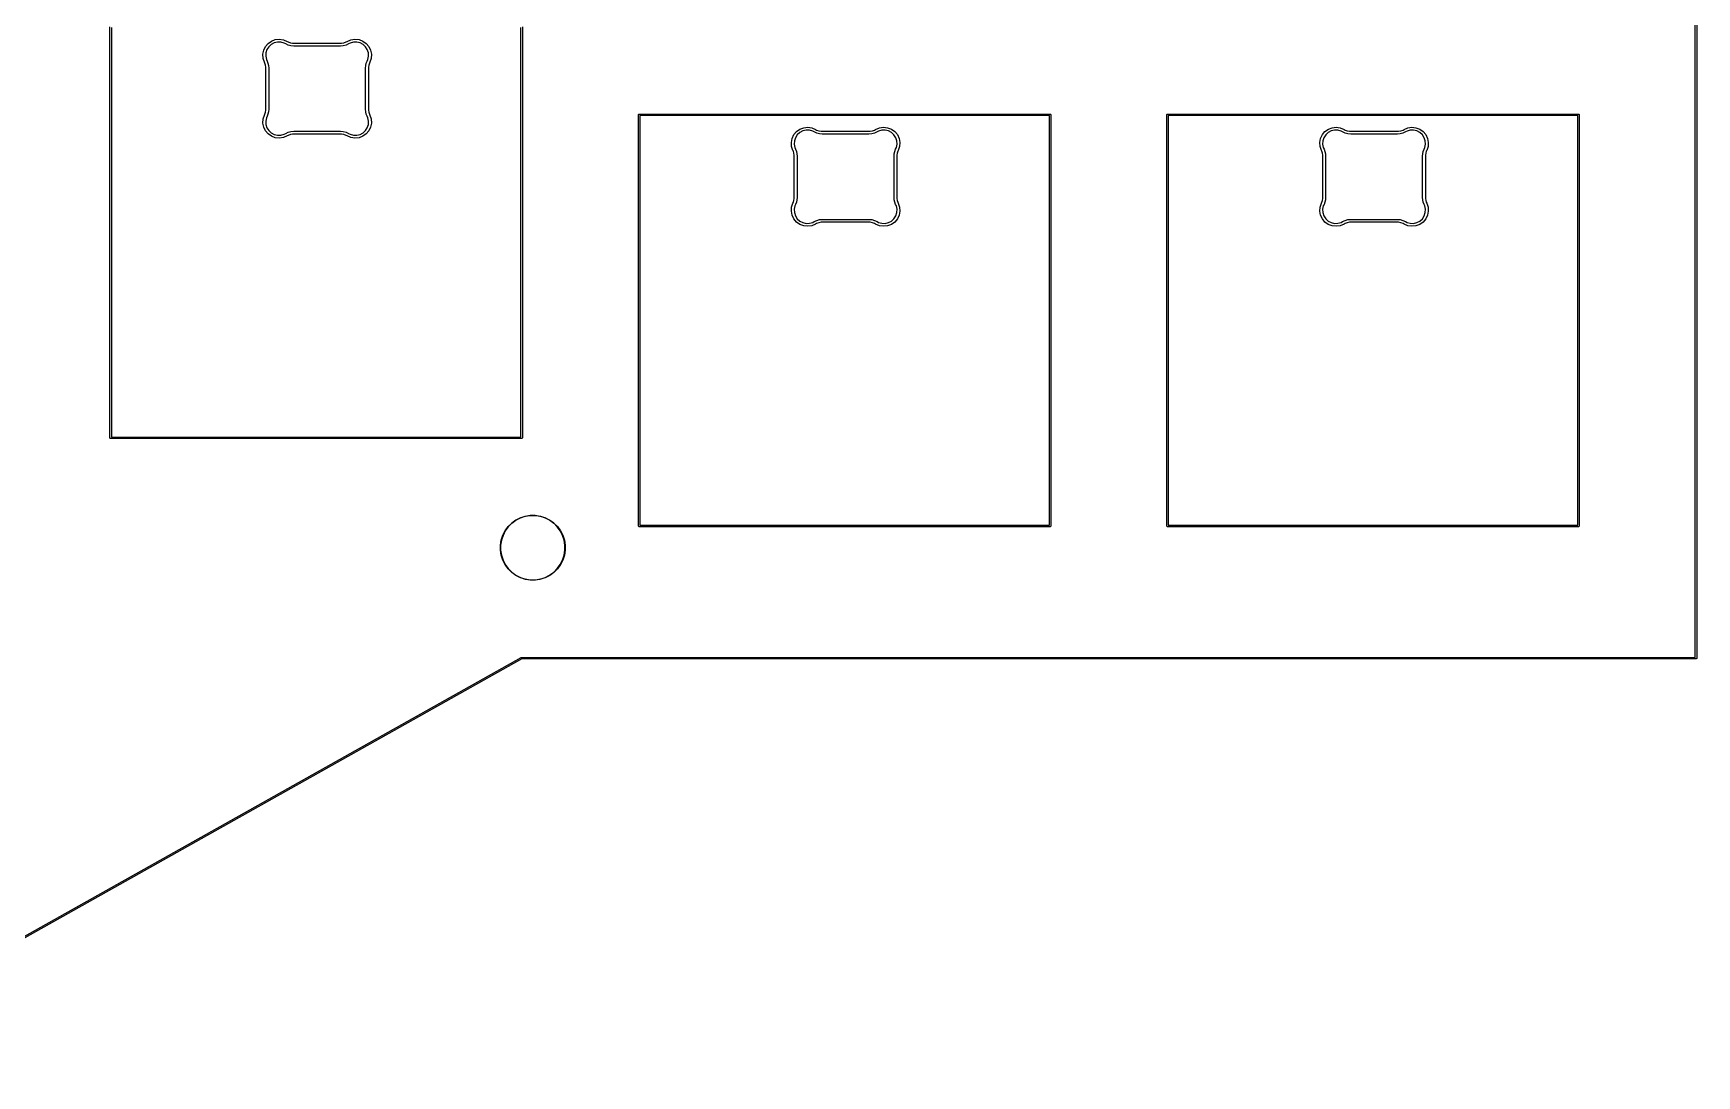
# Model space of a CAD drawing. Extents: x 99 to 233, y -144 to -56.
# Drawn here: x 175.9 to 232.6, y -132.4 to -96.9 of the extents above; entities that cross this region are included whole.
import ezdxf

# ---------------------------------------------------------------- set-up
doc = ezdxf.new("R2010")
doc.units = 0
doc.layers.add('BLACK', color=7, linetype='CONTINUOUS')

msp = doc.modelspace()

# ---------------------------------------------------------------- linework, layer by layer
at = {"layer": 'BLACK', "linetype": 'CONTINUOUS'}
for p, q in [((232.505, -118.175), (232.505, -62.225)), ((232.555, -62.2), (232.555, -118.2)), ((178.505, -110.7), (178.505, -96.7)), ((178.555, -96.725), (178.555, -110.675)), ((192.505, -110.675), (192.505, -96.725)), ((192.555, -96.7), (192.555, -110.7)), ((183.743227, -97.502581), (183.803172, -97.376314)), ((183.803172, -97.376314), (183.893011, -97.269235)), ((183.918544, -97.381885), (183.856278, -97.478888)), ((183.893011, -97.269235), (184.006941, -97.188262)), ((184.003253, -97.30371), (183.918544, -97.381885)), ((184.104932, -97.249414), (184.003253, -97.30371)), ((184.006941, -97.188262), (184.137605, -97.138624)), ((184.217016, -97.222504), (184.104932, -97.249414)), ((184.137605, -97.138624), (184.276562, -97.123528)), ((184.332263, -97.224718), (184.217016, -97.222504)), ((184.276562, -97.123528), (184.414836, -97.143949)), ((184.44323, -97.255912), (184.332263, -97.224718)), ((184.414836, -97.143949), (184.543298, -97.198483)), ((184.493041, -97.284905), (184.44323, -97.255912)), ((184.493061, -97.284871), (184.493041, -97.284905)), ((184.493055, -97.284895), (184.493067, -97.284874)), ((184.580635, -97.32619), (184.493055, -97.284895)), ((184.493065, -97.284871), (184.493061, -97.284871)), ((184.493067, -97.284874), (184.493065, -97.284871)), ((184.543298, -97.198483), (184.543511, -97.19853)), ((184.543511, -97.19853), (184.543499, -97.198551)), ((184.543499, -97.198551), (184.543504, -97.198554)), ((184.543504, -97.198554), (184.543517, -97.198533)), ((184.543517, -97.198533), (184.543569, -97.198592)), ((184.543569, -97.198592), (184.577849, -97.218579)), ((184.577849, -97.218579), (184.652486, -97.246032)), ((184.6741, -97.351487), (184.580635, -97.32619)), ((184.652486, -97.246032), (184.73078, -97.25997)), ((184.770544, -97.36), (184.6741, -97.351487)), ((184.73078, -97.25997), (184.770543, -97.260001)), ((184.770543, -97.260001), (184.770544, -97.260001)), ((184.770544, -97.260001), (184.770548, -97.260001)), ((184.770548, -97.360001), (184.770544, -97.36)), ((184.770548, -97.260001), (186.359452, -97.260001)), ((184.770553, -97.360001), (184.770548, -97.360001)), ((186.359452, -97.360001), (184.770553, -97.360001)), ((186.359452, -97.260001), (186.359577, -97.260025)), ((186.359455, -97.36), (186.359452, -97.360001)), ((186.359457, -97.360001), (186.359455, -97.36)), ((186.455907, -97.351493), (186.359457, -97.360026)), ((186.359457, -97.360026), (186.359457, -97.360001)), ((186.359577, -97.260025), (186.39921, -97.259987)), ((186.39921, -97.259987), (186.477501, -97.246034)), ((186.549367, -97.326179), (186.455907, -97.351493)), ((186.477501, -97.246034), (186.552133, -97.218568)), ((186.636923, -97.284876), (186.549367, -97.326179)), ((186.552133, -97.218568), (186.58648, -97.198533)), ((186.58648, -97.198534), (186.586495, -97.19853)), ((186.58648, -97.198533), (186.58648, -97.198534)), ((186.586495, -97.19853), (186.715153, -97.143913)), ((186.636939, -97.284873), (186.636923, -97.284876)), ((186.686754, -97.255876), (186.636939, -97.284873)), ((186.797731, -97.224679), (186.686754, -97.255876)), ((186.715153, -97.143913), (186.853437, -97.12349)), ((186.912988, -97.222465), (186.797731, -97.224679)), ((186.853437, -97.12349), (186.992403, -97.138587)), ((187.025081, -97.249377), (186.912988, -97.222465)), ((186.992403, -97.138587), (187.123076, -97.188228)), ((187.126769, -97.303678), (187.025081, -97.249377)), ((187.123076, -97.188228), (187.237014, -97.269207)), ((187.211485, -97.381859), (187.126769, -97.303678)), ((187.273757, -97.478871), (187.211485, -97.381859)), ((187.237014, -97.269207), (187.32686, -97.376292)), ((187.32686, -97.376292), (187.386809, -97.502569)), ((183.717049, -97.639882), (183.743227, -97.502581)), ((183.726329, -97.779348), (183.717049, -97.639882)), ((183.770466, -97.911971), (183.726329, -97.779348)), ((183.770466, -97.911972), (183.770465, -97.911971)), ((183.770465, -97.911971), (183.770466, -97.911971)), ((183.785092, -97.942347), (183.770466, -97.911972)), ((183.804965, -98.006778), (183.785092, -97.942347)), ((183.815016, -98.07345), (183.804965, -98.006778)), ((183.820476, -97.588456), (183.813452, -97.70351)), ((183.813452, -97.70351), (183.835657, -97.816619)), ((183.856278, -97.478888), (183.820476, -97.588456)), ((183.835657, -97.816619), (183.860567, -97.868592)), ((183.860567, -97.868592), (183.860567, -97.868593)), ((183.860567, -97.868593), (183.860567, -97.868596)), ((183.860567, -97.868596), (183.890585, -97.945089)), ((183.890585, -97.945089), (183.908872, -98.025207)), ((187.22114, -98.025212), (187.239411, -97.945097)), ((187.239411, -97.945097), (187.269407, -97.868596)), ((187.269407, -97.868596), (187.269427, -97.868606)), ((187.269427, -97.868606), (187.269431, -97.8686)), ((187.269431, -97.8686), (187.269433, -97.868592)), ((187.269433, -97.868592), (187.269438, -97.868594)), ((187.269438, -97.868594), (187.269509, -97.868519)), ((187.269509, -97.868519), (187.29438, -97.816631)), ((187.309562, -97.588448), (187.273757, -97.478871)), ((187.29438, -97.816631), (187.316587, -97.703512)), ((187.316587, -97.703512), (187.309562, -97.588448)), ((187.325044, -98.006768), (187.314999, -98.073447)), ((187.344903, -97.942328), (187.325044, -98.006768)), ((187.359486, -97.91202), (187.344903, -97.942328)), ((187.359535, -97.91197), (187.359486, -97.91202)), ((187.359569, -97.911987), (187.359535, -97.91197)), ((187.403709, -97.779355), (187.359569, -97.911987)), ((187.386809, -97.502569), (187.412989, -97.639879)), ((187.412989, -97.639879), (187.403709, -97.779355)), ((183.815001, -98.107159), (183.815017, -98.107073)), ((183.815001, -99.51284), (183.815001, -98.107159)), ((183.815017, -98.107073), (183.815016, -98.07345)), ((183.908872, -98.025207), (183.915018, -98.107155)), ((183.915001, -98.107155), (183.915, -98.107156)), ((183.915, -98.107156), (183.915001, -98.107159)), ((183.915018, -98.107155), (183.915001, -98.107155)), ((183.915001, -98.107159), (183.915001, -99.512843)), ((187.214999, -98.107154), (187.22114, -98.025212)), ((187.214999, -98.107155), (187.214999, -98.107154)), ((187.214999, -98.107159), (187.214999, -98.107155)), ((187.214999, -99.512843), (187.214999, -98.107159)), ((187.314999, -98.073447), (187.314999, -98.107159)), ((187.314999, -98.107159), (187.314999, -99.512843)), ((183.726289, -99.840646), (183.770428, -99.708014)), ((183.770428, -99.708014), (183.770465, -99.708032)), ((183.77045, -99.708022), (183.785075, -99.677648)), ((183.770466, -99.70803), (183.77045, -99.708022)), ((183.770465, -99.708031), (183.770466, -99.70803)), ((183.770465, -99.708032), (183.770465, -99.708031)), ((183.785075, -99.677648), (183.804948, -99.613221)), ((183.804948, -99.613221), (183.814999, -99.546551)), ((183.814999, -99.546551), (183.815001, -99.51284)), ((183.890568, -99.674908), (183.860577, -99.75133)), ((183.908855, -99.594794), (183.890568, -99.674908)), ((183.915001, -99.512848), (183.908855, -99.594794)), ((183.915001, -99.512843), (183.915, -99.512846)), ((183.915, -99.512846), (183.915001, -99.512848)), ((187.215039, -99.513048), (187.214999, -99.512843)), ((187.221154, -99.594784), (187.215039, -99.513048)), ((187.239425, -99.674902), (187.221154, -99.594784)), ((187.26943, -99.751404), (187.239425, -99.674902)), ((187.314999, -99.512843), (187.314998, -99.512846)), ((187.314998, -99.512846), (187.314999, -99.512849)), ((187.314999, -99.512849), (187.315024, -99.512849)), ((187.315024, -99.512849), (187.315019, -99.54656)), ((187.315019, -99.54656), (187.325057, -99.613231)), ((187.325057, -99.613231), (187.344918, -99.677662)), ((187.344918, -99.677662), (187.359538, -99.708038)), ((187.359538, -99.708038), (187.359538, -99.708043)), ((187.359538, -99.708043), (187.403671, -99.840654)), ((196.505, -99.7), (196.506903, -99.690433)), ((196.505, -113.7), (196.505, -99.7)), ((196.506903, -99.690433), (196.520433, -99.676903)), ((196.520433, -99.676903), (196.53, -99.675)), ((196.53, -99.675), (210.53, -99.675)), ((210.53, -99.675), (210.539567, -99.676903)), ((210.539567, -99.676903), (210.553097, -99.690433)), ((210.553097, -99.690433), (210.555, -99.7)), ((210.555, -99.7), (210.555, -113.7)), ((214.505, -99.7), (214.506903, -99.690433)), ((214.505, -113.7), (214.505, -99.7)), ((214.506903, -99.690433), (214.520433, -99.676903)), ((214.520433, -99.676903), (214.53, -99.675)), ((214.53, -99.675), (228.53, -99.675)), ((228.53, -99.675), (228.539567, -99.676903)), ((228.539567, -99.676903), (228.553097, -99.690433)), ((228.553097, -99.690433), (228.555, -99.7)), ((228.555, -99.7), (228.555, -113.7)), ((183.71701, -99.980122), (183.726289, -99.840646)), ((183.74319, -100.117433), (183.71701, -99.980122)), ((183.803139, -100.243709), (183.74319, -100.117433)), ((183.892984, -100.350795), (183.803139, -100.243709)), ((183.835618, -99.80337), (183.813411, -99.916489)), ((183.813411, -99.916489), (183.820437, -100.031553)), ((183.820437, -100.031553), (183.856242, -100.14113)), ((183.860474, -99.751507), (183.835618, -99.80337)), ((183.856242, -100.14113), (183.918514, -100.238143)), ((183.860566, -99.751412), (183.860474, -99.751507)), ((183.860567, -99.75141), (183.860549, -99.751401)), ((183.860549, -99.751401), (183.860549, -99.751404)), ((183.860549, -99.751404), (183.860566, -99.751412)), ((183.860577, -99.75133), (183.860567, -99.75141)), ((183.918514, -100.238143), (184.00323, -100.316324)), ((184.580643, -100.293833), (184.674103, -100.268538)), ((184.674103, -100.268538), (184.770326, -100.260043)), ((184.770326, -100.260043), (184.770547, -100.26)), ((184.770547, -100.26), (186.359452, -100.26)), ((186.359452, -100.26), (186.359464, -100.260002)), ((186.359464, -100.260002), (186.455901, -100.268515)), ((186.455901, -100.268515), (186.549365, -100.293812)), ((187.126746, -100.316289), (187.211454, -100.238115)), ((187.211454, -100.238115), (187.27372, -100.141112)), ((187.326827, -100.243687), (187.236988, -100.350765)), ((187.269432, -99.751406), (187.26943, -99.751404)), ((187.269433, -99.75141), (187.269432, -99.751406)), ((187.294343, -99.803383), (187.269433, -99.75141)), ((187.27372, -100.141112), (187.309522, -100.031545)), ((187.316548, -99.916492), (187.294343, -99.803383)), ((187.309522, -100.031545), (187.316548, -99.916492)), ((187.386771, -100.11742), (187.326827, -100.243687)), ((187.41295, -99.98012), (187.386771, -100.11742)), ((187.403671, -99.840654), (187.41295, -99.98012)), ((196.555, -99.725), (196.555, -113.675)), ((210.505, -99.725), (196.555, -99.725)), ((201.803172, -100.376314), (201.893011, -100.269235)), ((201.893011, -100.269235), (202.006941, -100.188262)), ((202.104932, -100.249414), (202.003253, -100.30371)), ((202.006941, -100.188262), (202.137605, -100.138624)), ((202.217016, -100.222504), (202.104932, -100.249414)), ((202.137605, -100.138624), (202.276562, -100.123528)), ((202.332263, -100.224718), (202.217016, -100.222504)), ((202.276562, -100.123528), (202.414836, -100.143949)), ((202.44323, -100.255912), (202.332263, -100.224718)), ((202.414836, -100.143949), (202.543298, -100.198483)), ((202.493041, -100.284905), (202.44323, -100.255912)), ((202.493061, -100.284871), (202.493041, -100.284905)), ((202.493055, -100.284895), (202.493067, -100.284874)), ((202.580635, -100.32619), (202.493055, -100.284895)), ((202.493065, -100.284871), (202.493061, -100.284871)), ((202.493067, -100.284874), (202.493065, -100.284871)), ((202.543298, -100.198483), (202.543511, -100.19853)), ((202.543511, -100.19853), (202.543499, -100.198551)), ((202.543499, -100.198551), (202.543504, -100.198554)), ((202.543504, -100.198554), (202.543517, -100.198533)), ((202.543517, -100.198533), (202.543569, -100.198592)), ((202.543569, -100.198592), (202.577849, -100.218579)), ((202.577849, -100.218579), (202.652486, -100.246032)), ((202.652486, -100.246032), (202.73078, -100.25997)), ((202.73078, -100.25997), (202.770543, -100.260001)), ((202.770543, -100.260001), (202.770544, -100.260001)), ((202.770544, -100.260001), (202.770548, -100.260001)), ((202.770548, -100.260001), (204.359452, -100.260001)), ((204.359452, -100.260001), (204.359577, -100.260025)), ((204.359577, -100.260025), (204.39921, -100.259987)), ((204.39921, -100.259987), (204.477501, -100.246034)), ((204.477501, -100.246034), (204.552133, -100.218568)), ((204.636923, -100.284876), (204.549367, -100.326179)), ((204.552133, -100.218568), (204.58648, -100.198533)), ((204.58648, -100.198534), (204.586495, -100.19853)), ((204.58648, -100.198533), (204.58648, -100.198534)), ((204.586495, -100.19853), (204.715153, -100.143913)), ((204.636939, -100.284873), (204.636923, -100.284876)), ((204.686754, -100.255876), (204.636939, -100.284873)), ((204.797731, -100.224679), (204.686754, -100.255876)), ((204.715153, -100.143913), (204.853437, -100.12349)), ((204.912988, -100.222465), (204.797731, -100.224679)), ((204.853437, -100.12349), (204.992403, -100.138587)), ((205.025081, -100.249377), (204.912988, -100.222465)), ((204.992403, -100.138587), (205.123076, -100.188228)), ((205.126769, -100.303678), (205.025081, -100.249377)), ((205.123076, -100.188228), (205.237014, -100.269207)), ((205.237014, -100.269207), (205.32686, -100.376292)), ((210.505, -113.675), (210.505, -99.725)), ((214.555, -99.725), (214.555, -113.675)), ((228.505, -99.725), (214.555, -99.725)), ((219.803172, -100.376314), (219.893011, -100.269235)), ((219.893011, -100.269235), (220.006941, -100.188262)), ((220.104932, -100.249414), (220.003253, -100.30371)), ((220.006941, -100.188262), (220.137605, -100.138624)), ((220.217016, -100.222504), (220.104932, -100.249414)), ((220.137605, -100.138624), (220.276562, -100.123528)), ((220.332263, -100.224718), (220.217016, -100.222504)), ((220.276562, -100.123528), (220.414836, -100.143949)), ((220.44323, -100.255912), (220.332263, -100.224718)), ((220.414836, -100.143949), (220.543298, -100.198483)), ((220.493041, -100.284905), (220.44323, -100.255912)), ((220.493061, -100.284871), (220.493041, -100.284905)), ((220.493055, -100.284895), (220.493067, -100.284874)), ((220.580635, -100.32619), (220.493055, -100.284895)), ((220.493065, -100.284871), (220.493061, -100.284871)), ((220.493067, -100.284874), (220.493065, -100.284871)), ((220.543298, -100.198483), (220.543511, -100.19853)), ((220.543511, -100.19853), (220.543499, -100.198551)), ((220.543499, -100.198551), (220.543504, -100.198554)), ((220.543504, -100.198554), (220.543517, -100.198533)), ((220.543517, -100.198533), (220.543569, -100.198592)), ((220.543569, -100.198592), (220.577849, -100.218579)), ((220.577849, -100.218579), (220.652486, -100.246032)), ((220.652486, -100.246032), (220.73078, -100.25997)), ((220.73078, -100.25997), (220.770543, -100.260001)), ((220.770543, -100.260001), (220.770544, -100.260001)), ((220.770544, -100.260001), (220.770548, -100.260001)), ((220.770548, -100.260001), (222.359452, -100.260001)), ((222.359452, -100.260001), (222.359577, -100.260025)), ((222.359577, -100.260025), (222.39921, -100.259987)), ((222.39921, -100.259987), (222.477501, -100.246034)), ((222.477501, -100.246034), (222.552133, -100.218568)), ((222.636923, -100.284876), (222.549367, -100.326179)), ((222.552133, -100.218568), (222.58648, -100.198533)), ((222.58648, -100.198534), (222.586495, -100.19853)), ((222.58648, -100.198533), (222.58648, -100.198534)), ((222.586495, -100.19853), (222.715153, -100.143913)), ((222.636939, -100.284873), (222.636923, -100.284876)), ((222.686754, -100.255876), (222.636939, -100.284873)), ((222.797731, -100.224679), (222.686754, -100.255876)), ((222.715153, -100.143913), (222.853437, -100.12349)), ((222.912988, -100.222465), (222.797731, -100.224679)), ((222.853437, -100.12349), (222.992403, -100.138587)), ((223.025081, -100.249377), (222.912988, -100.222465)), ((222.992403, -100.138587), (223.123076, -100.188228)), ((223.126769, -100.303678), (223.025081, -100.249377)), ((223.123076, -100.188228), (223.237014, -100.269207)), ((223.237014, -100.269207), (223.32686, -100.376292)), ((228.505, -113.675), (228.505, -99.725)), ((184.006923, -100.431774), (183.892984, -100.350795)), ((184.00323, -100.316324), (184.104918, -100.370624)), ((184.137596, -100.481415), (184.006923, -100.431774)), ((184.104918, -100.370624), (184.217011, -100.397537)), ((184.276562, -100.496512), (184.137596, -100.481415)), ((184.217011, -100.397537), (184.332269, -100.395323)), ((184.414847, -100.476089), (184.276562, -100.496512)), ((184.332269, -100.395323), (184.443246, -100.364126)), ((184.543503, -100.421472), (184.414847, -100.476089)), ((184.443246, -100.364126), (184.49306, -100.33513)), ((184.49306, -100.33513), (184.493061, -100.33513)), ((184.493061, -100.33513), (184.493065, -100.335129)), ((184.493065, -100.335129), (184.493067, -100.335127)), ((184.493067, -100.335127), (184.580643, -100.293833)), ((184.543511, -100.421471), (184.543503, -100.421472)), ((184.543517, -100.421467), (184.543511, -100.421471)), ((184.57786, -100.401444), (184.543517, -100.421466)), ((184.543517, -100.421466), (184.543517, -100.421467)), ((184.652492, -100.373993), (184.57786, -100.401444)), ((184.730782, -100.360055), (184.652492, -100.373993)), ((184.770542, -100.360024), (184.730782, -100.360055)), ((184.770543, -100.359999), (184.770542, -100.36)), ((184.770542, -100.36), (184.770542, -100.360024)), ((184.770547, -100.36), (184.770543, -100.359999)), ((186.359452, -100.36), (184.770547, -100.36)), ((186.359453, -100.359999), (186.359452, -100.36)), ((186.359458, -100.360001), (186.359453, -100.359999)), ((186.39922, -100.360032), (186.359458, -100.360001)), ((186.477514, -100.37397), (186.39922, -100.360032)), ((186.552151, -100.401423), (186.477514, -100.37397)), ((186.549365, -100.293812), (186.636945, -100.335107)), ((186.586432, -100.421411), (186.552151, -100.401423)), ((186.586483, -100.421469), (186.586432, -100.421411)), ((186.586494, -100.421448), (186.586483, -100.421469)), ((186.586489, -100.421472), (186.586501, -100.421452)), ((186.586713, -100.42152), (186.586489, -100.421472)), ((186.586501, -100.421452), (186.586494, -100.421448)), ((186.715165, -100.47605), (186.586713, -100.42152)), ((186.636945, -100.335107), (186.636933, -100.335128)), ((186.636933, -100.335128), (186.636934, -100.33513)), ((186.636934, -100.33513), (186.636939, -100.335131)), ((186.636939, -100.335131), (186.636961, -100.335094)), ((186.636961, -100.335094), (186.686771, -100.364087)), ((186.686771, -100.364087), (186.797738, -100.395282)), ((186.853439, -100.496471), (186.715165, -100.47605)), ((186.797738, -100.395282), (186.912984, -100.397495)), ((186.992395, -100.481375), (186.853439, -100.496471)), ((186.912984, -100.397495), (187.025067, -100.370585)), ((187.123058, -100.431737), (186.992395, -100.481375)), ((187.025067, -100.370585), (187.126746, -100.316289)), ((187.236988, -100.350765), (187.123058, -100.431737)), ((201.717049, -100.639882), (201.743227, -100.502581)), ((201.726329, -100.779348), (201.717049, -100.639882)), ((201.770466, -100.911971), (201.726329, -100.779348)), ((201.743227, -100.502581), (201.803172, -100.376314)), ((201.820476, -100.588456), (201.813452, -100.70351)), ((201.813452, -100.70351), (201.835657, -100.816619)), ((201.856278, -100.478888), (201.820476, -100.588456)), ((201.835657, -100.816619), (201.860567, -100.868592)), ((201.918544, -100.381885), (201.856278, -100.478888)), ((202.003253, -100.30371), (201.918544, -100.381885)), ((202.6741, -100.351487), (202.580635, -100.32619)), ((202.770544, -100.36), (202.6741, -100.351487)), ((202.770548, -100.360001), (202.770544, -100.36)), ((202.770553, -100.360001), (202.770548, -100.360001)), ((204.359452, -100.360001), (202.770553, -100.360001)), ((204.359455, -100.36), (204.359452, -100.360001)), ((204.359457, -100.360001), (204.359455, -100.36)), ((204.455907, -100.351493), (204.359457, -100.360026)), ((204.359457, -100.360026), (204.359457, -100.360001)), ((204.549367, -100.326179), (204.455907, -100.351493)), ((205.211485, -100.381859), (205.126769, -100.303678)), ((205.273757, -100.478871), (205.211485, -100.381859)), ((205.269509, -100.868519), (205.29438, -100.816631)), ((205.309562, -100.588448), (205.273757, -100.478871)), ((205.29438, -100.816631), (205.316587, -100.703512)), ((205.316587, -100.703512), (205.309562, -100.588448)), ((205.32686, -100.376292), (205.386809, -100.502569)), ((205.403709, -100.779355), (205.359569, -100.911987)), ((205.386809, -100.502569), (205.412989, -100.639879)), ((205.412989, -100.639879), (205.403709, -100.779355)), ((219.717049, -100.639882), (219.743227, -100.502581)), ((219.726329, -100.779348), (219.717049, -100.639882)), ((219.770466, -100.911971), (219.726329, -100.779348)), ((219.743227, -100.502581), (219.803172, -100.376314)), ((219.820476, -100.588456), (219.813452, -100.70351)), ((219.813452, -100.70351), (219.835657, -100.816619)), ((219.856278, -100.478888), (219.820476, -100.588456)), ((219.835657, -100.816619), (219.860567, -100.868592)), ((219.918544, -100.381885), (219.856278, -100.478888)), ((220.003253, -100.30371), (219.918544, -100.381885)), ((220.6741, -100.351487), (220.580635, -100.32619)), ((220.770544, -100.36), (220.6741, -100.351487)), ((220.770548, -100.360001), (220.770544, -100.36)), ((220.770553, -100.360001), (220.770548, -100.360001)), ((222.359452, -100.360001), (220.770553, -100.360001)), ((222.359455, -100.36), (222.359452, -100.360001)), ((222.359457, -100.360001), (222.359455, -100.36)), ((222.455907, -100.351493), (222.359457, -100.360026)), ((222.359457, -100.360026), (222.359457, -100.360001)), ((222.549367, -100.326179), (222.455907, -100.351493)), ((223.211485, -100.381859), (223.126769, -100.303678)), ((223.273757, -100.478871), (223.211485, -100.381859)), ((223.269509, -100.868519), (223.29438, -100.816631)), ((223.309562, -100.588448), (223.273757, -100.478871)), ((223.29438, -100.816631), (223.316587, -100.703512)), ((223.316587, -100.703512), (223.309562, -100.588448)), ((223.32686, -100.376292), (223.386809, -100.502569)), ((223.403709, -100.779355), (223.359569, -100.911987)), ((223.386809, -100.502569), (223.412989, -100.639879)), ((223.412989, -100.639879), (223.403709, -100.779355)), ((201.770466, -100.911972), (201.770465, -100.911971)), ((201.770465, -100.911971), (201.770466, -100.911971)), ((201.785092, -100.942347), (201.770466, -100.911972)), ((201.804965, -101.006778), (201.785092, -100.942347)), ((201.815016, -101.07345), (201.804965, -101.006778)), ((201.815001, -101.107159), (201.815017, -101.107073)), ((201.815001, -102.51284), (201.815001, -101.107159)), ((201.815017, -101.107073), (201.815016, -101.07345)), ((201.860567, -100.868592), (201.860567, -100.868593)), ((201.860567, -100.868593), (201.860567, -100.868596)), ((201.860567, -100.868596), (201.890585, -100.945089)), ((201.890585, -100.945089), (201.908872, -101.025207)), ((201.908872, -101.025207), (201.915018, -101.107155)), ((201.915001, -101.107155), (201.915, -101.107156)), ((201.915, -101.107156), (201.915001, -101.107159)), ((201.915018, -101.107155), (201.915001, -101.107155)), ((201.915001, -101.107159), (201.915001, -102.512843)), ((205.214999, -101.107154), (205.22114, -101.025212)), ((205.214999, -101.107155), (205.214999, -101.107154)), ((205.214999, -101.107159), (205.214999, -101.107155)), ((205.214999, -102.512843), (205.214999, -101.107159)), ((205.22114, -101.025212), (205.239411, -100.945097)), ((205.239411, -100.945097), (205.269407, -100.868596)), ((205.269407, -100.868596), (205.269427, -100.868606)), ((205.269427, -100.868606), (205.269431, -100.8686)), ((205.269431, -100.8686), (205.269433, -100.868592)), ((205.269433, -100.868592), (205.269438, -100.868594)), ((205.269438, -100.868594), (205.269509, -100.868519)), ((205.325044, -101.006768), (205.314999, -101.073447)), ((205.314999, -101.073447), (205.314999, -101.107159)), ((205.314999, -101.107159), (205.314999, -102.512843)), ((205.344903, -100.942328), (205.325044, -101.006768)), ((205.359486, -100.91202), (205.344903, -100.942328)), ((205.359535, -100.91197), (205.359486, -100.91202)), ((205.359569, -100.911987), (205.359535, -100.91197)), ((219.770466, -100.911972), (219.770465, -100.911971)), ((219.770465, -100.911971), (219.770466, -100.911971)), ((219.785092, -100.942347), (219.770466, -100.911972)), ((219.804965, -101.006778), (219.785092, -100.942347)), ((219.815016, -101.07345), (219.804965, -101.006778)), ((219.815001, -101.107159), (219.815017, -101.107073)), ((219.815001, -102.51284), (219.815001, -101.107159)), ((219.815017, -101.107073), (219.815016, -101.07345)), ((219.860567, -100.868592), (219.860567, -100.868593)), ((219.860567, -100.868593), (219.860567, -100.868596)), ((219.860567, -100.868596), (219.890585, -100.945089)), ((219.890585, -100.945089), (219.908872, -101.025207)), ((219.908872, -101.025207), (219.915018, -101.107155)), ((219.915001, -101.107155), (219.915, -101.107156)), ((219.915, -101.107156), (219.915001, -101.107159)), ((219.915018, -101.107155), (219.915001, -101.107155)), ((219.915001, -101.107159), (219.915001, -102.512843)), ((223.214999, -101.107154), (223.22114, -101.025212)), ((223.214999, -101.107155), (223.214999, -101.107154)), ((223.214999, -101.107159), (223.214999, -101.107155)), ((223.214999, -102.512843), (223.214999, -101.107159)), ((223.22114, -101.025212), (223.239411, -100.945097)), ((223.239411, -100.945097), (223.269407, -100.868596)), ((223.269407, -100.868596), (223.269427, -100.868606)), ((223.269427, -100.868606), (223.269431, -100.8686)), ((223.269431, -100.8686), (223.269433, -100.868592)), ((223.269433, -100.868592), (223.269438, -100.868594)), ((223.269438, -100.868594), (223.269509, -100.868519)), ((223.325044, -101.006768), (223.314999, -101.073447)), ((223.314999, -101.073447), (223.314999, -101.107159)), ((223.314999, -101.107159), (223.314999, -102.512843)), ((223.344903, -100.942328), (223.325044, -101.006768)), ((223.359486, -100.91202), (223.344903, -100.942328)), ((223.359535, -100.91197), (223.359486, -100.91202)), ((223.359569, -100.911987), (223.359535, -100.91197)), ((201.804948, -102.613221), (201.814999, -102.546551)), ((201.814999, -102.546551), (201.815001, -102.51284)), ((201.915001, -102.512848), (201.908855, -102.594794)), ((201.915001, -102.512843), (201.915, -102.512846)), ((201.915, -102.512846), (201.915001, -102.512848)), ((205.215039, -102.513048), (205.214999, -102.512843)), ((205.221154, -102.594784), (205.215039, -102.513048)), ((205.314999, -102.512843), (205.314998, -102.512846)), ((205.314998, -102.512846), (205.314999, -102.512849)), ((205.314999, -102.512849), (205.315024, -102.512849)), ((205.315024, -102.512849), (205.315019, -102.54656)), ((205.315019, -102.54656), (205.325057, -102.613231)), ((219.804948, -102.613221), (219.814999, -102.546551)), ((219.814999, -102.546551), (219.815001, -102.51284)), ((219.915001, -102.512848), (219.908855, -102.594794)), ((219.915001, -102.512843), (219.915, -102.512846)), ((219.915, -102.512846), (219.915001, -102.512848)), ((223.215039, -102.513048), (223.214999, -102.512843)), ((223.221154, -102.594784), (223.215039, -102.513048)), ((223.314999, -102.512843), (223.314998, -102.512846)), ((223.314998, -102.512846), (223.314999, -102.512849)), ((223.314999, -102.512849), (223.315024, -102.512849)), ((223.315024, -102.512849), (223.315019, -102.54656)), ((223.315019, -102.54656), (223.325057, -102.613231)), ((201.71701, -102.980122), (201.726289, -102.840646)), ((201.74319, -103.117433), (201.71701, -102.980122)), ((201.726289, -102.840646), (201.770428, -102.708014)), ((201.803139, -103.243709), (201.74319, -103.117433)), ((201.770428, -102.708014), (201.770465, -102.708032)), ((201.77045, -102.708022), (201.785075, -102.677648)), ((201.770466, -102.70803), (201.77045, -102.708022)), ((201.770465, -102.708031), (201.770466, -102.70803)), ((201.770465, -102.708032), (201.770465, -102.708031)), ((201.785075, -102.677648), (201.804948, -102.613221)), ((201.835618, -102.80337), (201.813411, -102.916489)), ((201.813411, -102.916489), (201.820437, -103.031553)), ((201.820437, -103.031553), (201.856242, -103.14113)), ((201.860474, -102.751507), (201.835618, -102.80337)), ((201.860566, -102.751412), (201.860474, -102.751507)), ((201.860567, -102.75141), (201.860549, -102.751401)), ((201.860549, -102.751401), (201.860549, -102.751404)), ((201.860549, -102.751404), (201.860566, -102.751412)), ((201.860577, -102.75133), (201.860567, -102.75141)), ((201.890568, -102.674908), (201.860577, -102.75133)), ((201.908855, -102.594794), (201.890568, -102.674908)), ((205.239425, -102.674902), (205.221154, -102.594784)), ((205.26943, -102.751404), (205.239425, -102.674902)), ((205.269432, -102.751406), (205.26943, -102.751404)), ((205.269433, -102.75141), (205.269432, -102.751406)), ((205.294343, -102.803383), (205.269433, -102.75141)), ((205.27372, -103.141112), (205.309522, -103.031545)), ((205.316548, -102.916492), (205.294343, -102.803383)), ((205.309522, -103.031545), (205.316548, -102.916492)), ((205.325057, -102.613231), (205.344918, -102.677662)), ((205.386771, -103.11742), (205.326827, -103.243687)), ((205.344918, -102.677662), (205.359538, -102.708038)), ((205.359538, -102.708038), (205.359538, -102.708043)), ((205.359538, -102.708043), (205.403671, -102.840654)), ((205.41295, -102.98012), (205.386771, -103.11742)), ((205.403671, -102.840654), (205.41295, -102.98012)), ((219.71701, -102.980122), (219.726289, -102.840646)), ((219.74319, -103.117433), (219.71701, -102.980122)), ((219.726289, -102.840646), (219.770428, -102.708014)), ((219.803139, -103.243709), (219.74319, -103.117433)), ((219.770428, -102.708014), (219.770465, -102.708032)), ((219.77045, -102.708022), (219.785075, -102.677648)), ((219.770466, -102.70803), (219.77045, -102.708022)), ((219.770465, -102.708031), (219.770466, -102.70803)), ((219.770465, -102.708032), (219.770465, -102.708031)), ((219.785075, -102.677648), (219.804948, -102.613221)), ((219.835618, -102.80337), (219.813411, -102.916489)), ((219.813411, -102.916489), (219.820437, -103.031553)), ((219.820437, -103.031553), (219.856242, -103.14113)), ((219.860474, -102.751507), (219.835618, -102.80337)), ((219.860566, -102.751412), (219.860474, -102.751507)), ((219.860567, -102.75141), (219.860549, -102.751401)), ((219.860549, -102.751401), (219.860549, -102.751404)), ((219.860549, -102.751404), (219.860566, -102.751412)), ((219.860577, -102.75133), (219.860567, -102.75141)), ((219.890568, -102.674908), (219.860577, -102.75133)), ((219.908855, -102.594794), (219.890568, -102.674908)), ((223.239425, -102.674902), (223.221154, -102.594784)), ((223.26943, -102.751404), (223.239425, -102.674902)), ((223.269432, -102.751406), (223.26943, -102.751404)), ((223.269433, -102.75141), (223.269432, -102.751406)), ((223.294343, -102.803383), (223.269433, -102.75141)), ((223.27372, -103.141112), (223.309522, -103.031545)), ((223.316548, -102.916492), (223.294343, -102.803383)), ((223.309522, -103.031545), (223.316548, -102.916492)), ((223.325057, -102.613231), (223.344918, -102.677662)), ((223.386771, -103.11742), (223.326827, -103.243687)), ((223.344918, -102.677662), (223.359538, -102.708038)), ((223.359538, -102.708038), (223.359538, -102.708043)), ((223.359538, -102.708043), (223.403671, -102.840654)), ((223.41295, -102.98012), (223.386771, -103.11742)), ((223.403671, -102.840654), (223.41295, -102.98012)), ((201.892984, -103.350795), (201.803139, -103.243709)), ((201.856242, -103.14113), (201.918514, -103.238143)), ((202.006923, -103.431774), (201.892984, -103.350795)), ((201.918514, -103.238143), (202.00323, -103.316324)), ((202.00323, -103.316324), (202.104918, -103.370624)), ((202.137596, -103.481415), (202.006923, -103.431774)), ((202.104918, -103.370624), (202.217011, -103.397537)), ((202.276562, -103.496512), (202.137596, -103.481415)), ((202.217011, -103.397537), (202.332269, -103.395323)), ((202.414847, -103.476089), (202.276562, -103.496512)), ((202.332269, -103.395323), (202.443246, -103.364126)), ((202.543503, -103.421472), (202.414847, -103.476089)), ((202.443246, -103.364126), (202.49306, -103.33513)), ((202.49306, -103.33513), (202.493061, -103.33513)), ((202.493061, -103.33513), (202.493065, -103.335129)), ((202.493065, -103.335129), (202.493067, -103.335127)), ((202.493067, -103.335127), (202.580643, -103.293833)), ((202.543511, -103.421471), (202.543503, -103.421472)), ((202.543517, -103.421467), (202.543511, -103.421471)), ((202.57786, -103.401444), (202.543517, -103.421466)), ((202.543517, -103.421466), (202.543517, -103.421467)), ((202.652492, -103.373993), (202.57786, -103.401444)), ((202.580643, -103.293833), (202.674103, -103.268538)), ((202.730782, -103.360055), (202.652492, -103.373993)), ((202.674103, -103.268538), (202.770326, -103.260043)), ((202.770542, -103.360024), (202.730782, -103.360055)), ((202.770326, -103.260043), (202.770547, -103.26)), ((202.770543, -103.359999), (202.770542, -103.36)), ((202.770542, -103.36), (202.770542, -103.360024)), ((202.770547, -103.36), (202.770543, -103.359999)), ((202.770547, -103.26), (204.359452, -103.26)), ((204.359452, -103.36), (202.770547, -103.36)), ((204.359452, -103.26), (204.359464, -103.260002)), ((204.359453, -103.359999), (204.359452, -103.36)), ((204.359458, -103.360001), (204.359453, -103.359999)), ((204.39922, -103.360032), (204.359458, -103.360001)), ((204.359464, -103.260002), (204.455901, -103.268515)), ((204.477514, -103.37397), (204.39922, -103.360032)), ((204.455901, -103.268515), (204.549365, -103.293812)), ((204.552151, -103.401423), (204.477514, -103.37397)), ((204.549365, -103.293812), (204.636945, -103.335107)), ((204.586432, -103.421411), (204.552151, -103.401423)), ((204.586483, -103.421469), (204.586432, -103.421411)), ((204.586494, -103.421448), (204.586483, -103.421469)), ((204.586489, -103.421472), (204.586501, -103.421452)), ((204.586713, -103.42152), (204.586489, -103.421472)), ((204.586501, -103.421452), (204.586494, -103.421448)), ((204.715165, -103.47605), (204.586713, -103.42152)), ((204.636945, -103.335107), (204.636933, -103.335128)), ((204.636933, -103.335128), (204.636934, -103.33513)), ((204.636934, -103.33513), (204.636939, -103.335131)), ((204.636939, -103.335131), (204.636961, -103.335094)), ((204.636961, -103.335094), (204.686771, -103.364087)), ((204.686771, -103.364087), (204.797738, -103.395282)), ((204.853439, -103.496471), (204.715165, -103.47605)), ((204.797738, -103.395282), (204.912984, -103.397495)), ((204.992395, -103.481375), (204.853439, -103.496471)), ((204.912984, -103.397495), (205.025067, -103.370585)), ((205.123058, -103.431737), (204.992395, -103.481375)), ((205.025067, -103.370585), (205.126746, -103.316289)), ((205.236988, -103.350765), (205.123058, -103.431737)), ((205.126746, -103.316289), (205.211454, -103.238115)), ((205.211454, -103.238115), (205.27372, -103.141112)), ((205.326827, -103.243687), (205.236988, -103.350765)), ((219.892984, -103.350795), (219.803139, -103.243709)), ((219.856242, -103.14113), (219.918514, -103.238143)), ((220.006923, -103.431774), (219.892984, -103.350795)), ((219.918514, -103.238143), (220.00323, -103.316324)), ((220.00323, -103.316324), (220.104918, -103.370624)), ((220.137596, -103.481415), (220.006923, -103.431774)), ((220.104918, -103.370624), (220.217011, -103.397537)), ((220.276562, -103.496512), (220.137596, -103.481415)), ((220.217011, -103.397537), (220.332269, -103.395323)), ((220.414847, -103.476089), (220.276562, -103.496512)), ((220.332269, -103.395323), (220.443246, -103.364126)), ((220.543503, -103.421472), (220.414847, -103.476089)), ((220.443246, -103.364126), (220.49306, -103.33513)), ((220.49306, -103.33513), (220.493061, -103.33513)), ((220.493061, -103.33513), (220.493065, -103.335129)), ((220.493065, -103.335129), (220.493067, -103.335127)), ((220.493067, -103.335127), (220.580643, -103.293833)), ((220.543511, -103.421471), (220.543503, -103.421472)), ((220.543517, -103.421467), (220.543511, -103.421471)), ((220.57786, -103.401444), (220.543517, -103.421466)), ((220.543517, -103.421466), (220.543517, -103.421467)), ((220.652492, -103.373993), (220.57786, -103.401444)), ((220.580643, -103.293833), (220.674103, -103.268538)), ((220.730782, -103.360055), (220.652492, -103.373993)), ((220.674103, -103.268538), (220.770326, -103.260043)), ((220.770542, -103.360024), (220.730782, -103.360055)), ((220.770326, -103.260043), (220.770547, -103.26)), ((220.770543, -103.359999), (220.770542, -103.36)), ((220.770542, -103.36), (220.770542, -103.360024)), ((220.770547, -103.36), (220.770543, -103.359999)), ((220.770547, -103.26), (222.359452, -103.26)), ((222.359452, -103.36), (220.770547, -103.36)), ((222.359452, -103.26), (222.359464, -103.260002)), ((222.359453, -103.359999), (222.359452, -103.36)), ((222.359458, -103.360001), (222.359453, -103.359999)), ((222.39922, -103.360032), (222.359458, -103.360001)), ((222.359464, -103.260002), (222.455901, -103.268515)), ((222.477514, -103.37397), (222.39922, -103.360032)), ((222.455901, -103.268515), (222.549365, -103.293812)), ((222.552151, -103.401423), (222.477514, -103.37397)), ((222.549365, -103.293812), (222.636945, -103.335107)), ((222.586432, -103.421411), (222.552151, -103.401423)), ((222.586483, -103.421469), (222.586432, -103.421411)), ((222.586494, -103.421448), (222.586483, -103.421469)), ((222.586489, -103.421472), (222.586501, -103.421452)), ((222.586713, -103.42152), (222.586489, -103.421472)), ((222.586501, -103.421452), (222.586494, -103.421448)), ((222.715165, -103.47605), (222.586713, -103.42152)), ((222.636945, -103.335107), (222.636933, -103.335128)), ((222.636933, -103.335128), (222.636934, -103.33513)), ((222.636934, -103.33513), (222.636939, -103.335131)), ((222.636939, -103.335131), (222.636961, -103.335094)), ((222.636961, -103.335094), (222.686771, -103.364087)), ((222.686771, -103.364087), (222.797738, -103.395282)), ((222.853439, -103.496471), (222.715165, -103.47605)), ((222.797738, -103.395282), (222.912984, -103.397495)), ((222.992395, -103.481375), (222.853439, -103.496471)), ((222.912984, -103.397495), (223.025067, -103.370585)), ((223.123058, -103.431737), (222.992395, -103.481375)), ((223.025067, -103.370585), (223.126746, -103.316289)), ((223.236988, -103.350765), (223.123058, -103.431737)), ((223.126746, -103.316289), (223.211454, -103.238115)), ((223.211454, -103.238115), (223.27372, -103.141112)), ((223.326827, -103.243687), (223.236988, -103.350765)), ((178.506903, -110.709567), (178.505, -110.7)), ((178.520433, -110.723097), (178.506903, -110.709567)), ((178.53, -110.725), (178.520433, -110.723097)), ((192.53, -110.725), (178.53, -110.725)), ((178.555, -110.675), (192.505, -110.675)), ((192.539567, -110.723097), (192.53, -110.725)), ((192.553097, -110.709567), (192.539567, -110.723097)), ((192.555, -110.7), (192.553097, -110.709567)), ((191.889113, -114.017135), (191.967833, -113.862639)), ((191.973472, -113.866095), (191.895224, -114.019666)), ((191.967833, -113.862639), (192.069751, -113.72236)), ((192.074781, -113.726655), (191.973472, -113.866095)), ((192.069751, -113.72236), (192.19236, -113.599751)), ((192.196655, -113.604781), (192.074781, -113.726655)), ((192.19236, -113.599751), (192.332639, -113.497833)), ((192.336095, -113.503472), (192.196655, -113.604781)), ((192.332639, -113.497833), (192.487135, -113.419113)), ((192.489666, -113.425224), (192.336095, -113.503472)), ((192.487135, -113.419113), (192.652043, -113.365531)), ((192.653587, -113.371962), (192.489666, -113.425224)), ((192.652043, -113.365531), (192.823303, -113.338406)), ((192.823822, -113.345), (192.653587, -113.371962)), ((192.823303, -113.338406), (192.996697, -113.338406)), ((192.996178, -113.345), (192.823822, -113.345)), ((193.166413, -113.371962), (192.996178, -113.345)), ((192.996697, -113.338406), (193.167957, -113.365531)), ((193.330334, -113.425224), (193.166413, -113.371962)), ((193.167957, -113.365531), (193.332865, -113.419113)), ((193.483905, -113.503472), (193.330334, -113.425224)), ((193.332865, -113.419113), (193.487361, -113.497833)), ((193.623345, -113.604781), (193.483905, -113.503472)), ((193.487361, -113.497833), (193.62764, -113.599751)), ((193.745219, -113.726655), (193.623345, -113.604781)), ((193.62764, -113.599751), (193.750249, -113.72236)), ((193.846528, -113.866095), (193.745219, -113.726655)), ((193.750249, -113.72236), (193.852167, -113.862639)), ((193.924776, -114.019666), (193.846528, -113.866095)), ((193.852167, -113.862639), (193.930887, -114.017135)), ((196.506903, -113.709567), (196.505, -113.7)), ((196.520433, -113.723097), (196.506903, -113.709567)), ((196.53, -113.725), (196.520433, -113.723097)), ((210.53, -113.725), (196.53, -113.725)), ((196.555, -113.675), (210.505, -113.675)), ((210.539567, -113.723097), (210.53, -113.725)), ((210.553097, -113.709567), (210.539567, -113.723097)), ((210.555, -113.7), (210.553097, -113.709567)), ((214.506903, -113.709567), (214.505, -113.7)), ((214.520433, -113.723097), (214.506903, -113.709567)), ((214.53, -113.725), (214.520433, -113.723097)), ((228.53, -113.725), (214.53, -113.725)), ((214.555, -113.675), (228.505, -113.675)), ((228.539567, -113.723097), (228.53, -113.725)), ((228.553097, -113.709567), (228.539567, -113.723097)), ((228.555, -113.7), (228.553097, -113.709567)), ((191.808406, -114.353303), (191.835531, -114.182043)), ((191.808406, -114.353822), (191.808406, -114.353303)), ((191.808406, -114.526697), (191.808406, -114.353822)), ((191.841962, -114.183587), (191.815, -114.353822)), ((191.815, -114.353822), (191.815, -114.526178)), ((191.835531, -114.182043), (191.889113, -114.017135)), ((191.895224, -114.019666), (191.841962, -114.183587)), ((193.978038, -114.183587), (193.924776, -114.019666)), ((193.930887, -114.017135), (193.984469, -114.182043)), ((194.005, -114.353822), (193.978038, -114.183587)), ((193.984469, -114.182043), (194.011594, -114.353303)), ((194.005, -114.526178), (194.005, -114.353822)), ((194.011594, -114.353303), (194.011594, -114.526697)), ((191.835531, -114.697957), (191.808406, -114.526697)), ((191.815, -114.526178), (191.841962, -114.696413)), ((191.889113, -114.862865), (191.835531, -114.697957)), ((191.841962, -114.696413), (191.895224, -114.860334)), ((191.967833, -115.017361), (191.889113, -114.862865)), ((191.895224, -114.860334), (191.973472, -115.013905)), ((192.069751, -115.15764), (191.967833, -115.017361)), ((191.973472, -115.013905), (192.074781, -115.153345)), ((193.745219, -115.153345), (193.846528, -115.013905)), ((193.852167, -115.017361), (193.750249, -115.15764)), ((193.846528, -115.013905), (193.924776, -114.860334)), ((193.930887, -114.862865), (193.852167, -115.017361)), ((193.924776, -114.860334), (193.978038, -114.696413)), ((193.984469, -114.697957), (193.930887, -114.862865)), ((193.978038, -114.696413), (194.005, -114.526178)), ((194.011594, -114.526697), (193.984469, -114.697957)), ((192.19236, -115.280249), (192.069751, -115.15764)), ((192.074781, -115.153345), (192.196655, -115.275219)), ((192.332639, -115.382167), (192.19236, -115.280249)), ((192.196655, -115.275219), (192.336095, -115.376528)), ((192.487135, -115.460887), (192.332639, -115.382167)), ((192.336095, -115.376528), (192.489666, -115.454776)), ((192.652043, -115.514469), (192.487135, -115.460887)), ((192.489666, -115.454776), (192.653587, -115.508038)), ((192.823303, -115.541594), (192.652043, -115.514469)), ((192.653587, -115.508038), (192.823822, -115.535)), ((192.996697, -115.541594), (192.823303, -115.541594)), ((192.823822, -115.535), (192.996178, -115.535)), ((192.996178, -115.535), (193.166413, -115.508038)), ((193.167957, -115.514469), (192.996697, -115.541594)), ((193.166413, -115.508038), (193.330334, -115.454776)), ((193.332865, -115.460887), (193.167957, -115.514469)), ((193.330334, -115.454776), (193.483905, -115.376528)), ((193.487361, -115.382167), (193.332865, -115.460887)), ((193.483905, -115.376528), (193.623345, -115.275219)), ((193.62764, -115.280249), (193.487361, -115.382167)), ((193.623345, -115.275219), (193.745219, -115.153345)), ((193.750249, -115.15764), (193.62764, -115.280249)), ((167.202709, -132.371899), (192.517773, -118.178194)), ((192.536529, -118.225), (167.221464, -132.418706)), ((192.517773, -118.178194), (192.519802, -118.177533)), ((192.519802, -118.177533), (192.520433, -118.176903)), ((192.520433, -118.176903), (192.523793, -118.176234)), ((192.523793, -118.176234), (192.527049, -118.175175)), ((192.527049, -118.175175), (192.527906, -118.175416)), ((192.527906, -118.175416), (192.53, -118.175)), ((192.53, -118.175), (232.505, -118.175)), ((232.53, -118.225), (192.536529, -118.225)), ((232.539567, -118.223097), (232.53, -118.225)), ((232.553097, -118.209567), (232.539567, -118.223097)), ((232.555, -118.2), (232.553097, -118.209567))]:
    msp.add_line(p, q, dxfattribs=at)

doc.saveas('drawing.dxf')
